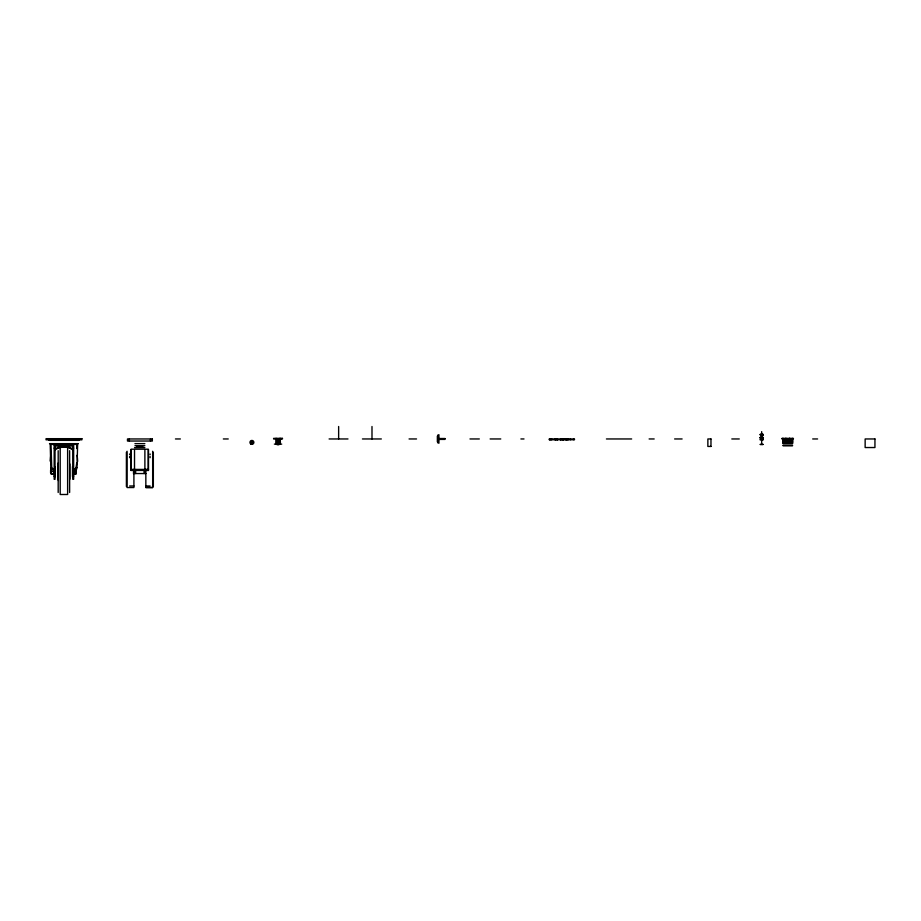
<?xml version="1.0" encoding="UTF-8"?>
<svg xmlns="http://www.w3.org/2000/svg" width="921" height="921" viewBox="0 0 921 921"><rect width="100%" height="100%" fill="white"/><g stroke="black" fill="none" stroke-linecap="round" stroke-linejoin="round"><path stroke-width="1.38" d="M76.765 448.585L76.754 444.406L51.023 444.406L51.726 467.626L50.828 467.626L50.195 443.646M51.023 461.433L51.058 460.155M77.652 443.646L76.996 467.626A28.401 22.668 0 0 1 73.692 474.937M50.171 461.087L50.597 456.678A34.008 27.584 11.6 0 1 51.058 454.721L51.116 454.479M76.742 462.918L76.086 467.626L76.996 467.626M54.742 450.081C59.9 446.132 68.154 446.132 73.243 450.231M54.707 449.114C60.199 445.787 67.878 445.776 73.3 449.252M761.379 434.355L760.297 434.355A1.784 1.784 0 0 0 761.091 434.758L760.205 434.954M761.943 434.355L763.025 434.355A1.796 1.796 0 0 1 762.231 434.758L763.129 434.954M761.379 434.735L760.17 434.482L763.164 434.482L761.943 434.758M760.562 435.391L762.772 435.391M760.758 435.495L762.576 435.495M760.896 435.714L762.438 435.714M760.896 437.187L762.438 437.187M760.067 437.44L763.256 437.44M759.917 437.59L763.405 437.59M782.205 438.361L793.372 438.361L793.384 438.96L782.205 438.96M175.451 438.96L180.366 438.96M223.331 438.96L228.235 438.96M329.096 438.96L347.988 438.96M362.437 438.96L381.34 438.96M409.062 438.96L416.534 438.96M469.975 438.96L479.323 438.96M490.122 438.96L500.771 438.96M520.895 438.96L524.003 438.96M549.238 438.96L574.474 438.96L574.474 439.743L549.25 439.743M606.421 438.96L631.656 438.96M649.121 438.96L654.175 438.96M674.621 438.96L682.104 438.96M710.943 438.96L707.881 438.96L707.858 446.443L710.943 446.443M731.804 438.96L739.275 438.96M759.929 438.96L763.394 438.96M812.69 438.96L817.595 438.96M760.481 439.213L762.841 439.213M782.965 439.098L792.613 439.098M438.926 439.409L445.027 439.409L445.027 438.638M760.182 439.973L763.152 439.973M782.758 439.939L792.82 439.939M49.158 440.365L78.653 440.365M782.758 440.675L792.82 440.675M782.758 441.412L792.82 441.412M782.758 442.149L792.82 442.149M782.758 442.886L792.82 442.886M49.515 443.646L78.297 443.646M134.95 443.634L144.862 443.634M782.965 443.623L792.613 443.623M274.366 444.118L281.699 444.118M760.182 444.359L763.152 444.359M55.467 444.613L72.356 444.613M760.355 444.544L762.979 444.544M782.965 445.338L792.613 445.338M58.035 445.764L69.777 445.764M134.95 445.706L144.862 445.706M783.092 445.822L792.486 445.822M55.513 445.994L72.299 445.994M59.796 446.397L68.016 446.397M136.607 446.593L142.801 446.593M134.535 447.629L144.873 447.629M54.178 448.17L55.03 448.17M72.782 448.17L73.645 448.17M73.645 468.881L75.614 469.1A5.422 4.697 0 0 1 75.798 470.24A5.422 4.697 0 0 1 75.614 471.379L73.645 471.817M51.484 469.1L54.005 469.1A5.422 4.697 0 0 1 54.178 470.24A5.422 4.697 0 0 1 53.994 471.379L51.484 471.379A5.422 4.697 0 0 1 51.3 470.24A5.422 4.697 0 0 1 51.484 469.1L54.005 469.1M73.645 469.1L75.614 469.1M130.897 469.411L148.511 469.411M54.178 470.608L55.03 470.608M72.782 470.608L73.645 470.608M51.484 471.379L54.005 471.379M73.645 471.379L75.614 471.379M54.178 472.162L55.03 472.197M72.782 472.162L73.645 472.197M145.921 473.544L133.487 473.544L133.66 469.411M51.484 474.096L54.005 474.315L51.484 474.096A5.422 4.697 0 0 1 51.484 471.667M73.645 474.096L75.614 474.096L73.645 474.315M54.178 476.502L55.03 476.502M72.782 476.502L73.645 476.502M129.631 485.989L133.902 485.966M145.84 485.966L150.111 485.989M145.84 470.159L145.84 487.543L152.667 487.543L152.667 451.267M438.926 438.523L445.027 438.523M145.84 487.485L152.667 487.543M77.652 461.433L77.41 457.829A34.906 28.298 -13.8 0 0 76.927 455.331M65.978 444.613L65.978 445.465M792.405 438.361L792.405 438.96M783.172 438.361L783.172 438.96M782.194 438.361L782.194 438.96M761.667 431.65L761.667 435.311M761.667 438.96L761.667 444.359M710.966 438.96L710.966 446.443M573.76 438.96L573.76 439.743M570.329 438.96L570.329 439.743M568.361 438.96L568.361 439.743M567.267 438.96L567.186 439.743M567.037 438.96L567.037 439.743M566.691 438.96L566.691 439.743M566.473 438.96L566.473 439.743M566.104 438.96L566.104 439.743M565.298 438.96L565.298 439.743M563.675 438.96L563.675 439.743M563.088 438.96L563.088 439.743M562.984 438.96L562.984 439.743M562.259 438.96L562.259 439.743M561.108 438.96L561.108 439.743M560.877 438.96L560.877 439.743M560.532 438.96L560.532 439.743M557.527 438.96L557.527 439.743M557.124 438.96L557.124 439.743M556.883 438.96L556.883 439.743M555.789 438.96L555.789 439.743M555.34 438.96L555.34 439.743M554.914 438.96L554.914 439.743M551.702 438.96L551.702 439.743M550.85 438.96L550.85 439.743M550.125 438.96L550.125 439.743M549.503 438.96L549.503 439.743M438.926 434.7L438.926 443.231M437.901 434.954L437.901 442.978M437.36 436.082L437.36 441.85M371.992 426.504L371.992 438.96M338.64 426.504L338.64 438.96M280.986 438.373L280.986 438.96M280.249 438.373L280.249 442.402L279.259 442.402A1.232 1.232 0 0 1 277.428 443.462A1.232 1.232 0 0 1 277.428 441.332A1.232 1.232 0 0 1 279.259 442.402L279.259 438.373M276.807 438.373L276.807 442.402L275.828 442.402L275.828 438.373M153.346 452.303L153.346 486.507M153.208 455.93L153.208 482.88M150.48 438.96L150.48 441.032M150.111 453.984L150.111 454.675M150.111 456.528L150.111 457.679M148.511 449.506L148.511 470.447L130.897 470.447L130.897 449.506M148.2 470.447L148.2 449.195L131.208 449.195L131.208 470.447M145.748 469.411L145.748 470.447M144.885 450.242L144.885 469.411M144.77 469.411L144.77 470.447M144.137 470.159L144.137 473.532M135.606 470.159L135.606 473.532M134.639 469.411L134.639 470.447M134.524 450.242L134.524 469.411M133.902 470.159L133.902 487.543L127.075 487.543L127.075 451.267M129.631 453.984L129.631 454.675M129.631 456.528L129.631 457.679M129.343 438.96L129.343 441.032M126.396 452.303L126.396 486.507M79.39 438.672L79.39 439.824M75.787 468.893L75.787 474.315M73.645 479.334L73.645 445.902A1.289 1.289 0 0 0 73.358 445.085L54.454 445.085A1.289 1.289 0 0 0 54.178 445.902L54.178 479.334M73.473 469.998L73.473 473.198M72.782 445.465L72.782 479.334M72.517 444.624L72.517 445.465M72.494 466.602L72.494 476.594M69.835 463.942L69.835 479.254M69.628 450.703L69.628 492.493M67.624 448.7L67.624 494.496L60.187 494.496L60.187 448.7M65.69 444.613L65.69 445.465M65.414 444.613L65.414 445.465M62.409 444.613L62.409 445.465M62.121 444.613L62.121 445.465M61.742 444.613L61.742 445.465M58.322 462.722L58.322 480.474M58.184 450.703L58.184 492.493M57.977 463.942L57.977 479.254M55.295 444.624L55.295 445.465M55.318 466.602L55.318 476.594M55.03 445.465L55.03 479.334M51.311 468.893L51.311 474.315M50.908 469.917L50.908 473.279M50.597 470.228L50.597 472.968M48.548 438.672L48.548 439.824M54.247 445.292A1.52 1.186 75.9 0 1 55.433 444.82M72.368 444.774A1.52 1.071 -90 0 1 73.45 445.407M54.707 474.085A25.972 20.723 0 0 1 54.454 473.705M52.324 469.468A25.972 20.723 0 0 1 51.795 467.615M54.12 474.937A28.401 22.668 0 0 1 53.314 473.705M51.576 470.055A28.401 22.668 0 0 1 50.885 467.615M76.017 467.615A25.972 20.723 0 0 1 74.958 470.804M51 460.143A34.089 27.665 10.6 0 1 51.069 459.291M75.614 471.667A5.422 4.697 0 0 1 75.614 474.096M53.994 471.667A5.422 4.697 0 0 1 53.994 474.096M279.224 442.402A1.209 1.128 90 0 1 278.89 443.254A1.209 1.186 27 0 1 277.163 443.266A1.209 1.197 -56.3 0 1 276.784 442.402M279.685 443.462A1.969 1.969 0 0 1 276.381 443.462M276.749 440.917A1.969 1.969 0 0 1 279.524 441.113M280.433 441.873A2.452 2.452 0 0 1 275.805 443.415M276.714 440.33A2.452 2.452 0 0 1 279.512 440.434M61.834 444.613L61.834 445.465L61.834 444.613M65.978 444.613L65.978 445.465L66.07 444.613M277.302 442.345C279.213 444.728 278.603 439.789 277.302 442.345M789.677 438.361L789.654 439.052L789.654 438.361M251.18 442.333C252.504 444.958 253.091 439.916 251.18 442.333M282.448 438.373L273.618 438.373L273.618 438.96L282.448 438.96L282.448 438.373M81.877 438.672L46.062 438.672L46.05 439.824L81.877 439.824L81.888 438.672M152.333 438.96L127.478 438.96L127.478 441.032L152.333 441.032L152.345 438.96M874.938 438.96L865.153 438.96L865.141 447.537L874.938 447.537L874.95 438.96M785.924 439.052L785.901 438.361L785.924 439.052M250.777 444.003A1.969 1.969 0 0 0 253.862 442.575A1.969 1.969 0 0 0 251.088 440.618A1.969 1.969 0 0 0 250.777 444.003M251.203 443.404A1.232 1.232 0 0 0 253.137 442.506A1.232 1.232 0 0 0 251.398 441.286A1.232 1.232 0 0 0 251.203 443.404"/></g></svg>
